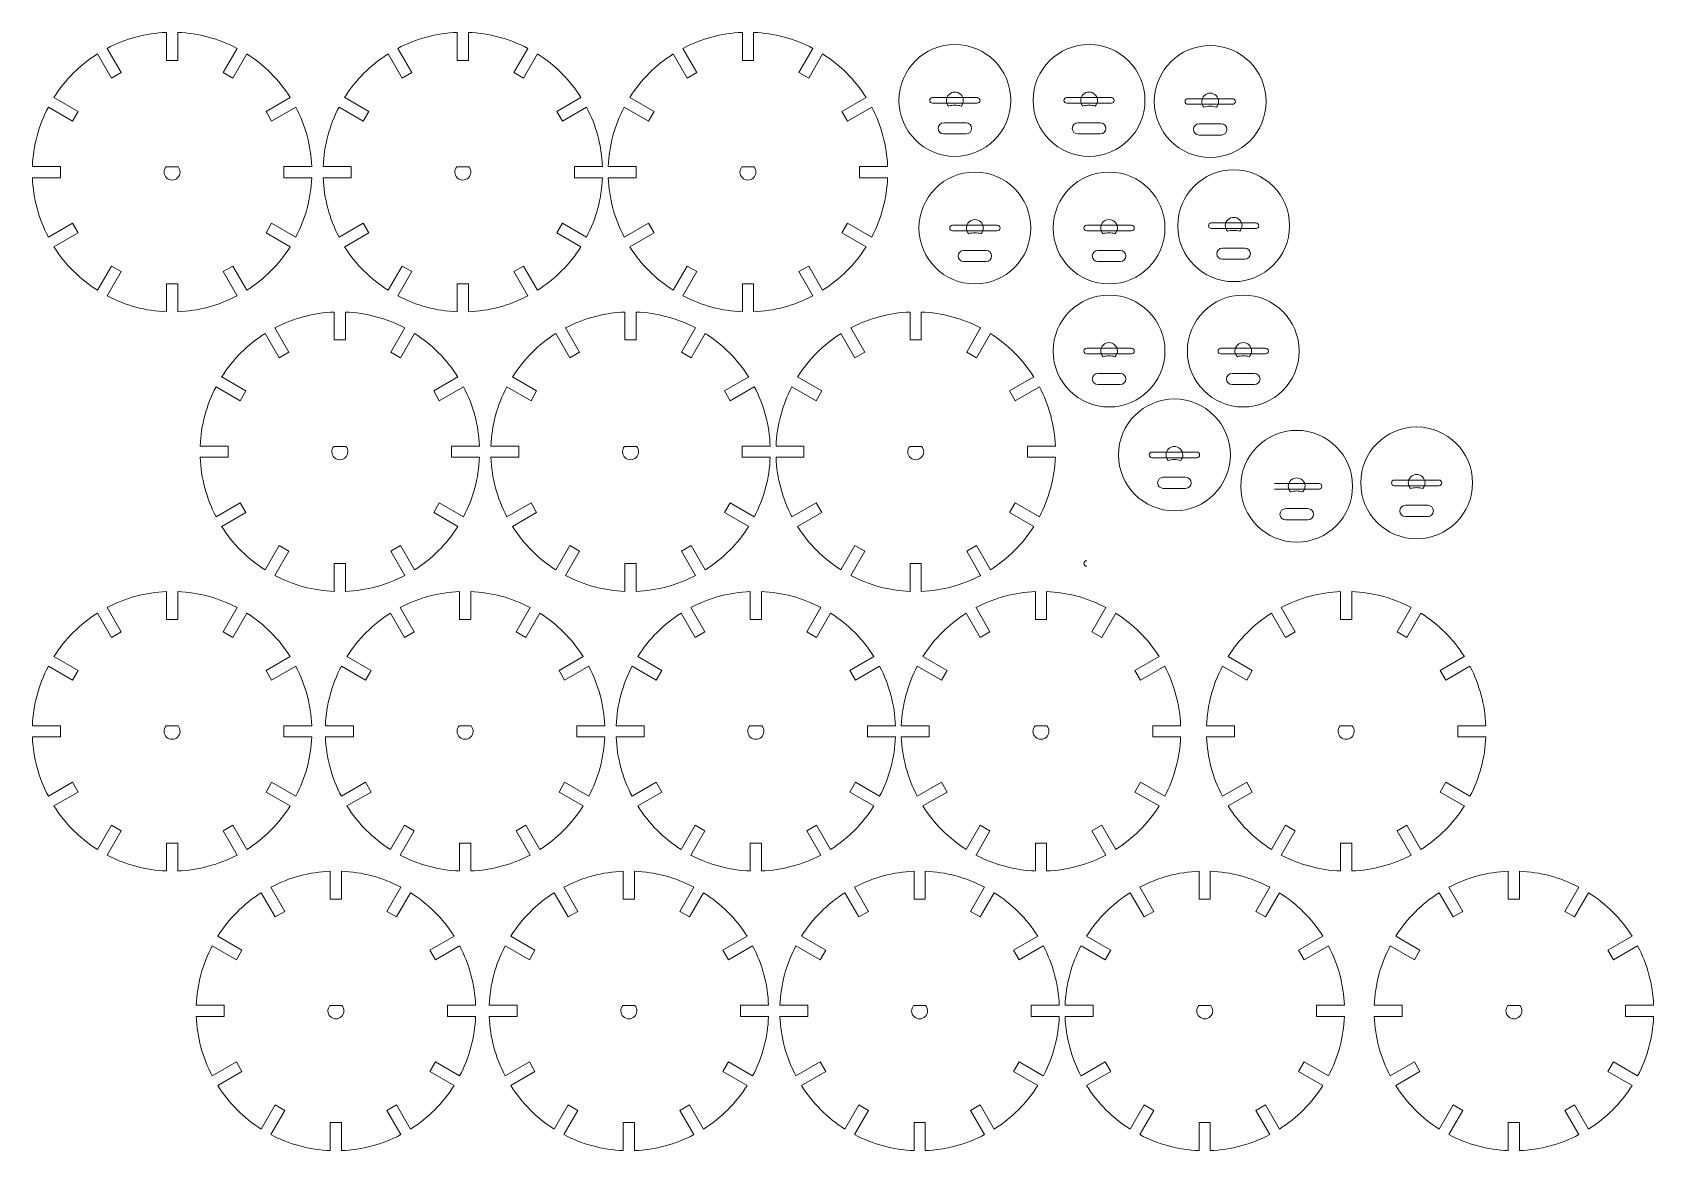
# Model space of a CAD drawing. Header units: millimetres. Extents: x 5 to 295, y 5 to 205.
import ezdxf

# ---------------------------------------------------------------- set-up
doc = ezdxf.new("R2010")
doc.units = ezdxf.units.MM
doc.layers.add('lazerCut', color=1, linetype='Continuous', lineweight=0, true_color=0xff0000)

# ---------------------------------------------------------------- blocks, each defined once
blk = doc.blocks.new('wheelDisk')
at = {"layer": 'lazerCut'}
for p, q in [((-1, 24.98), (-1, 19.98)), ((1, 19.98), (1, 24.98)), ((-13.36, 21.13), (-10.86, 16.8)), ((-9.12, 17.8), (-11.62, 22.13)), ((11.62, 22.13), (9.12, 17.8)), ((10.86, 16.8), (13.36, 21.13)), ((-10.86, 16.8), (-9.12, 17.8)), ((-1, 19.98), (1, 19.98)), ((9.12, 17.8), (10.86, 16.8)), ((-22.13, 11.62), (-17.8, 9.12)), ((-16.8, 10.86), (-21.13, 13.36)), ((21.13, 13.36), (16.8, 10.86)), ((17.8, 9.12), (22.13, 11.62)), ((-17.8, 9.12), (-16.8, 10.86)), ((16.8, 10.86), (17.8, 9.12)), ((-19.98, 1), (-24.98, 1)), ((-19.98, -1), (-19.98, 1)), ((24.98, 1), (19.98, 1)), ((19.98, 1), (19.98, -1)), ((-24.98, -1), (-19.98, -1)), ((19.98, -1), (24.98, -1)), ((-17.8, -9.12), (-22.13, -11.62)), ((-21.13, -13.36), (-16.8, -10.86)), ((-16.8, -10.86), (-17.8, -9.12)), ((17.8, -9.12), (16.8, -10.86)), ((16.8, -10.86), (21.13, -13.36)), ((22.13, -11.62), (17.8, -9.12)), ((-10.86, -16.8), (-13.36, -21.13)), ((-9.12, -17.8), (-10.86, -16.8)), ((10.86, -16.8), (9.12, -17.8)), ((13.36, -21.13), (10.86, -16.8)), ((-11.62, -22.13), (-9.12, -17.8)), ((1, -19.98), (-1, -19.98)), ((-1, -19.98), (-1, -24.98)), ((1, -24.98), (1, -19.98)), ((9.12, -17.8), (11.62, -22.13))]:
    blk.add_line(p, q, dxfattribs=at)
for start, end in [(92.2924, 117.7076), (62.2924, 87.7076), (122.2924, 147.7076), (32.2924, 57.7076), (152.2924, 177.7076), (2.2924, 27.7076), (182.2924, 207.7076), (332.2924, 357.7076), (212.2924, 237.7076), (302.2924, 327.7076), (242.2924, 267.7076), (272.2924, 297.7076)]:
    blk.add_arc((0, 0), 25, start, end, dxfattribs=at)

msp = doc.modelspace()

# ---------------------------------------------------------------- linework, layer by layer
at = {"layer": 'lazerCut'}
for p, q in [((174.01, 193.32), (166.01, 193.32)), ((174.01, 192.32), (166.01, 192.32)), ((198.01, 193.32), (190.01, 193.32)), ((198.01, 192.32), (190.01, 192.32)), ((219.68, 193.13), (211.68, 193.13)), ((219.68, 192.13), (211.68, 192.13)), ((31.06, 180.95), (28.94, 180.95)), ((83.06, 180.95), (80.94, 180.95)), ((134.06, 180.95), (131.94, 180.95)), ((177.59, 170.5), (169.59, 170.5)), ((177.59, 169.5), (169.59, 169.5)), ((201.59, 170.5), (193.59, 170.5)), ((201.59, 169.5), (193.59, 169.5)), ((223.87, 170.91), (215.87, 170.91)), ((223.87, 169.91), (215.87, 169.91)), ((201.59, 148.5), (193.59, 148.5)), ((225.59, 148.5), (217.59, 148.5)), ((201.59, 147.5), (193.59, 147.5)), ((225.59, 147.5), (217.59, 147.5)), ((61.06, 130.95), (58.94, 130.95)), ((113.06, 130.95), (110.94, 130.95)), ((164.06, 130.95), (161.94, 130.95)), ((213.28, 129.93), (205.28, 129.93)), ((213.28, 128.93), (205.28, 128.93)), ((256.6, 124.92), (248.6, 124.92)), ((235.15, 124.32), (227.15, 124.32)), ((235.15, 123.32), (227.15, 123.32)), ((256.6, 123.92), (248.6, 123.92)), ((31.06, 80.95), (28.94, 80.95)), ((83.47, 80.95), (81.34, 80.95)), ((135.47, 80.95), (133.34, 80.95)), ((186.47, 80.95), (184.34, 80.95)), ((241.06, 80.95), (238.94, 80.95)), ((60.36, 30.95), (58.23, 30.95)), ((112.77, 30.95), (110.64, 30.95)), ((164.77, 30.95), (162.64, 30.95)), ((215.77, 30.95), (213.64, 30.95)), ((271.06, 30.95), (268.94, 30.95))]:
    msp.add_line(p, q, dxfattribs=at)
at = {"layer": 'lazerCut', "lineweight": 0}
for p, q in [((172.01, 188.82), (168.01, 188.82)), ((196.01, 188.82), (192.01, 188.82)), ((217.68, 188.63), (213.68, 188.63)), ((172.01, 186.82), (168.01, 186.82)), ((196.01, 186.82), (192.01, 186.82)), ((217.68, 186.63), (213.68, 186.63)), ((175.59, 166), (171.59, 166)), ((199.59, 166), (195.59, 166)), ((221.87, 166.41), (217.87, 166.41)), ((175.59, 164), (171.59, 164)), ((199.59, 164), (195.59, 164)), ((221.87, 164.41), (217.87, 164.41)), ((199.59, 144), (195.59, 144)), ((223.59, 144), (219.59, 144)), ((199.59, 142), (195.59, 142)), ((223.59, 142), (219.59, 142)), ((211.28, 125.43), (207.28, 125.43)), ((211.28, 123.43), (207.28, 123.43)), ((233.15, 119.82), (229.15, 119.82)), ((254.6, 120.42), (250.6, 120.42)), ((233.15, 117.82), (229.15, 117.82)), ((254.6, 118.42), (250.6, 118.42))]:
    msp.add_line(p, q, dxfattribs=at)
at = {"layer": 'lazerCut'}
for centre in [(170.01, 192.82), (194.01, 192.82), (215.68, 192.63), (173.59, 170), (197.59, 170), (219.87, 170.41), (197.59, 148), (221.59, 148), (209.28, 129.43), (231.15, 123.82), (252.6, 124.42)]:
    msp.add_circle(centre, 10, dxfattribs=at)
at = {"layer": 'lazerCut', "lineweight": 0}
for centre, radius, start, end in [((170.01, 192.82), 1.5, 318.1897, 221.8103), ((194.01, 192.82), 1.5, 318.1897, 221.8103), ((215.68, 192.63), 1.5, 318.1897, 221.8103), ((168.01, 187.82), 1, 90, 270), ((172.01, 187.82), 1, 270, 90), ((192.01, 187.82), 1, 90, 270), ((196.01, 187.82), 1, 270, 90), ((213.68, 187.63), 1, 90, 270), ((217.68, 187.63), 1, 270, 90), ((173.59, 170), 1.5, 318.1897, 221.8103), ((197.59, 170), 1.5, 318.1897, 221.8103), ((219.87, 170.41), 1.5, 318.1897, 221.8103), ((171.59, 165), 1, 90, 270), ((175.59, 165), 1, 270, 90), ((195.59, 165), 1, 90, 270), ((199.59, 165), 1, 270, 90), ((217.87, 165.41), 1, 90, 270), ((221.87, 165.41), 1, 270, 90), ((197.59, 148), 1.5, 318.1897, 221.8103), ((221.59, 148), 1.5, 318.1897, 221.8103), ((195.59, 143), 1, 90, 270), ((199.59, 143), 1, 270, 90), ((219.59, 143), 1, 90, 270), ((223.59, 143), 1, 270, 90), ((209.28, 129.43), 1.5, 318.1897, 221.8103), ((207.28, 124.43), 1, 90, 270), ((211.28, 124.43), 1, 270, 90), ((231.15, 123.82), 1.5, 318.1897, 221.8103), ((252.6, 124.42), 1.5, 318.1897, 221.8103), ((229.15, 118.82), 1, 90, 270), ((233.15, 118.82), 1, 270, 90), ((250.6, 119.42), 1, 90, 270), ((254.6, 119.42), 1, 270, 90)]:
    msp.add_arc(centre, radius, start, end, dxfattribs=at)
at = {"layer": 'lazerCut'}
for centre, radius, start, end in [((166.01, 192.82), 0.5, 90, 270), ((170.01, 187.98), 4, 73.7691, 106.2309), ((174.01, 192.82), 0.5, 270, 90), ((190.01, 192.82), 0.5, 90, 270), ((194.01, 187.98), 4, 73.7691, 106.2309), ((198.01, 192.82), 0.5, 270, 90), ((211.68, 192.63), 0.5, 90, 270), ((215.68, 187.79), 4, 73.7691, 106.2309), ((219.68, 192.63), 0.5, 270, 90), ((30, 180), 1.43, 138.1897, 41.8103), ((82, 180), 1.43, 138.1897, 41.8103), ((133, 180), 1.43, 138.1897, 41.8103), ((169.59, 170), 0.5, 90, 270), ((173.59, 165.15), 4, 73.7691, 106.2309), ((177.59, 170), 0.5, 270, 90), ((193.59, 170), 0.5, 90, 270), ((197.59, 165.15), 4, 73.7691, 106.2309), ((201.59, 170), 0.5, 270, 90), ((215.87, 170.41), 0.5, 90, 270), ((219.87, 165.57), 4, 73.7691, 106.2309), ((223.87, 170.41), 0.5, 270, 90), ((193.59, 148), 0.5, 90, 270), ((201.59, 148), 0.5, 270, 90), ((217.59, 148), 0.5, 90, 270), ((225.59, 148), 0.5, 270, 90), ((197.59, 143.15), 4, 73.7691, 106.2309), ((221.59, 143.15), 4, 73.7691, 106.2309), ((60, 130), 1.43, 138.1897, 41.8103), ((112, 130), 1.43, 138.1897, 41.8103), ((163, 130), 1.43, 138.1897, 41.8103), ((205.28, 129.43), 0.5, 90, 270), ((209.28, 124.59), 4, 73.7691, 106.2309), ((213.28, 129.43), 0.5, 270, 90), ((248.6, 124.42), 0.5, 90, 270), ((256.6, 124.42), 0.5, 270, 90), ((231.15, 118.98), 4, 73.7691, 106.2309), ((235.15, 123.82), 0.5, 270, 90), ((252.6, 119.57), 4, 73.7691, 106.2309), ((193.59, 110), 0.5, 90, 270), ((30, 80), 1.43, 138.1897, 41.8103), ((82.41, 80), 1.43, 138.1897, 41.8103), ((134.41, 80), 1.43, 138.1897, 41.8103), ((185.41, 80), 1.43, 138.1897, 41.8103), ((240, 80), 1.43, 138.1897, 41.8103), ((59.3, 30), 1.43, 138.1897, 41.8103), ((111.7, 30), 1.43, 138.1897, 41.8103), ((163.7, 30), 1.43, 138.1897, 41.8103), ((214.7, 30), 1.43, 138.1897, 41.8103), ((270, 30), 1.43, 138.1897, 41.8103)]:
    msp.add_arc(centre, radius, start, end, dxfattribs=at)

# ---------------------------------------------------------------- block references
at = {"layer": 'lazerCut', "lineweight": 0}
for p in [(30, 180), (82, 180), (133, 180), (60, 130), (112, 130), (163, 130), (30, 80), (82.41, 80), (134.41, 80), (185.41, 80), (240, 80), (59.3, 30), (111.7, 30), (163.7, 30), (214.7, 30), (270, 30)]:
    msp.add_blockref('wheelDisk', p, dxfattribs=at)

doc.saveas('drawing.dxf')
